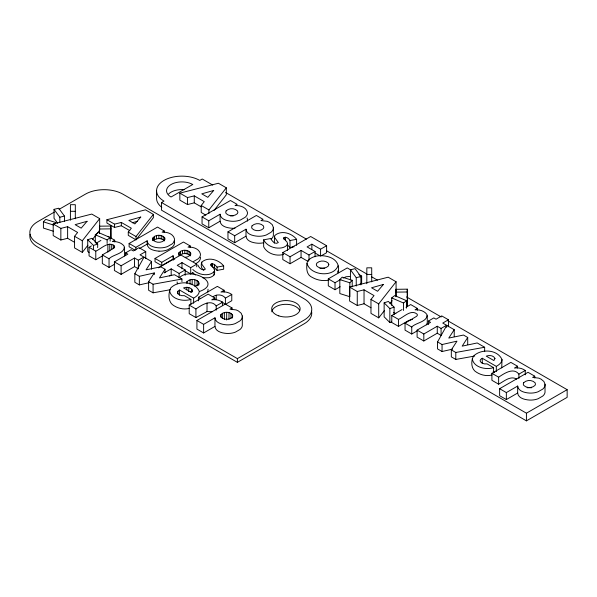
<?xml version="1.0" encoding="UTF-8"?>
<svg xmlns="http://www.w3.org/2000/svg" width="597" height="597" viewBox="0 0 597 597"><rect width="100%" height="100%" fill="white"/><g stroke="black" fill="none" stroke-linecap="round" stroke-linejoin="round"><path stroke-width="0.9" d="M114.714 241.934L114.714 240.218L112.326 241.598C116.699 241.27 121.639 242.613 124.251 246.322C125.146 253.8 112.743 254.426 109.042 258.807L102.326 254.934L102.326 263.531L109.042 267.404L114.669 264.158M417.43 310.194L417.43 308.448L415.042 309.828C419.407 309.5 424.348 310.843 426.959 314.552C427.855 322.029 415.452 322.656 411.751 327.037L405.042 323.164L405.042 330.141L411.751 334.022L417.385 330.768M192.264 290.179L191.159 292.321L183.548 287.926C186.428 286.747 190.779 287.112 192.264 290.179L192.264 291.896M491.973 374.998C486.1 376.558 479.682 374.819 474.951 371.125C470.906 367.618 471.093 360.439 473.533 356.081C481.1 348.536 497.51 349.275 502.002 359.581C501.823 362.849 498.898 364.871 496.323 366.371L482.264 358.252L480.652 359.476L480.085 360.685L480.57 361.886L482.092 363.08L484.391 363.886L487.1 363.894L493.585 367.64L493.585 372.879M501.719 367.916L502.002 359.581M207.853 292.015L208.032 289.254M338.059 265.807C333.372 277.948 310.179 275.486 307 263.426A13.522 7.806 0 0 1 309.522 259.165C314.395 255.397 321.096 255.061 326.91 256.382C335.163 258.247 340.35 263.889 338.059 272.792L337.835 270.911M203.823 270.247C201.062 268.531 200.764 264.971 201.771 262.158C208.211 256.374 218.748 259.635 223.659 265.896L223.659 269.202L217.062 270.396L214.465 267.762L212.607 267.098L212.607 263.792L211.054 264.105L210.838 265.165C214.039 267.337 215.778 271.284 214.002 274.963A9.582 5.537 0 0 1 208.92 277.724L202.823 277.829M274.284 243.136L274.71 235.576C281.15 229.8 291.687 233.054 296.597 239.322L296.597 245.427M189.264 308.388C183.383 309.94 176.973 308.201 172.242 304.507C167.921 300.567 168.354 292.672 170.824 287.851C178.391 280.306 194.794 281.045 199.286 291.351C199.114 294.62 196.189 296.642 193.615 298.142L179.548 290.023L177.943 291.246L177.376 292.455L177.861 293.657L179.384 294.851L181.682 295.657L184.391 295.664L190.876 299.41L190.876 304.567M186.451 282.784L187.003 281.545C190.04 278.702 195.51 278.762 198.473 281.687L198.935 283.068L198.48 284.448L195.062 286.426M152.75 238.8L153.198 237.449C156.16 234.494 161.742 234.494 164.615 237.576L164.944 239.076L164.414 240.263C161.436 243.039 156.093 243.024 153.198 240.151L152.75 238.8L152.75 240.457M185.234 257.262L187.331 256.956L190.331 255.225L190.861 254.038L190.533 252.538C187.659 249.456 182.078 249.456 179.115 252.412L178.667 253.762L179.115 255.113M214.002 274.963L214.554 269.978M221.009 314.447L220.554 315.798L221.002 317.149C223.905 320.022 229.248 320.037 232.226 317.261L232.755 316.074L232.427 314.574C229.554 311.5 223.965 311.492 221.009 314.447L221.009 317.029M294.12 246.748L290 247.494L290 240.509C288.829 238.606 286.336 236.479 283.993 237.524L283.776 238.591L286.948 241.882L287.493 243.397L286.941 245.083A9.582 5.537 0 0 1 281.859 247.837C275.045 249.106 266.926 246.21 263.658 239.837L270.822 238.509C271.777 241.091 275.53 245.016 278.306 242.554L274.284 237.024M426.556 324.843L427.265 322.544L427.265 315.567M149.004 282.717L139.347 284.903L134.84 282.299L134.84 273.702L144.041 257.15L151.511 261.464L151.511 269.195M452.586 349.133L442.056 351.514L437.549 348.917L437.549 341.932L446.75 325.38L454.22 329.693L454.22 336.671M151.511 261.464L146.064 269.837L160.794 266.822L165.003 269.247L159.466 277.911L174.488 274.724L181.936 279.03L181.936 281.605M454.22 329.693L448.772 338.066L463.503 335.051L467.712 337.477L462.182 346.141L477.197 342.954L484.652 347.26L484.652 351.618M170.212 289.739L153.086 292.828L148.616 290.254L148.616 281.657L154.265 272.926L139.347 276.307L134.84 273.702M474.727 356.028L455.795 359.446L451.325 356.864L451.325 349.887L456.974 341.156L442.056 344.536L437.549 341.932M53.2 223.965L60.849 228.382L67.625 226.688L77.625 232.457L74.565 236.3L74.565 247.919L82.304 252.382L82.304 240.763L99.669 218.629L91.774 214.069L53.2 223.965L53.2 235.584L60.849 240.001L67.625 238.3L74.55 242.3M82.304 252.382L87.901 245.24M92.386 239.531L99.669 230.241L99.669 218.629M106.908 219.726L114.557 224.144L121.333 222.45L131.333 228.218L128.273 232.061L128.273 235.367L136.004 239.83L136.004 236.524L153.369 214.39L145.474 209.831L106.908 219.726L106.908 223.032L114.557 227.45L121.333 225.756L129.795 230.636M136.004 239.83L153.369 217.696L153.369 214.39M208.943 213.442L208.943 209.95L226.308 187.809L218.412 183.249L179.846 193.144L179.846 200.129L187.495 204.547L194.271 202.853L201.196 206.846M213.987 210.502L226.308 194.794L226.308 187.809M349.611 287.09L357.26 291.508L364.036 289.814L374.035 295.59L370.976 299.425L370.976 313.388L378.707 317.858L378.707 303.895L396.08 281.754L388.177 277.195L349.611 287.09L349.611 301.052L357.26 305.47L364.036 303.776L370.961 307.776M378.707 317.858L384.311 310.716M389.916 303.575L392.154 300.716M205.853 215.144L201.211 212.465L201.211 205.48L204.271 201.644L194.271 195.868L187.495 197.562L179.846 193.144M53.446 231.255L43.417 228.084L43.417 221.845L45.76 219.368L55.797 222.539L54.036 224.397M352.208 280.291L349.857 282.769L349.857 296.731L339.82 293.56L339.82 279.597L342.171 277.12L352.208 280.291L352.208 286.806M164.615 240.882C161.742 237.8 156.16 237.8 153.198 240.755L153.198 237.449M190.533 252.538L190.533 255.844C187.659 252.77 182.078 252.762 179.115 255.717L179.115 252.412M95.296 242.822L95.296 234.778L98.326 232.449L110.154 237.576L110.154 241.151M107.124 243.479L107.124 239.904L110.154 237.576M391.707 305.351L391.707 297.903L394.736 295.575L406.564 300.701L406.564 308.149M403.535 310.477L403.535 303.03L406.564 300.701M196.032 263.59L198.1 262.165A13.253 7.649 0 0 0 200.42 257.27M179.637 277.62C189.309 266.635 223.502 282.739 199.779 291.381M54.29 212.114L37.551 221.778A26.298 15.179 0 0 0 37.551 243.248L237.382 358.625L304.119 320.096A26.096 15.067 0 0 0 304.119 298.784L122.915 194.167A26.544 15.321 0 0 0 85.378 194.167L59.073 209.353M447.668 320.693L567.15 389.677L567.15 397.341L526.427 420.855L161.518 210.181L161.518 202.51L163.981 201.092A25.305 14.612 0 0 1 163.981 180.421A25.305 14.612 0 0 1 199.779 180.421L202.241 179.003L212.741 185.063M102.02 256.143L95.781 259.747L89.065 255.874L89.065 247.277L91.431 245.912M96.169 243.173L100.9 240.442M89.065 247.277L95.781 251.15C101.154 248.927 108.475 240.584 114.52 246.039L114.661 247.158L113.848 248.121L102.326 254.934M135.079 250.233L129.109 246.785L129.109 243.479L157.518 227.076L164.227 230.957L164.227 232.606M125.631 255.441L125.631 252.859L131.124 249.688L133.325 250.964L139.019 247.673L145.735 251.553L145.735 258.426M129.109 243.479L135.825 247.352L147.146 240.815C147.72 246.165 154.563 247.554 159.003 247.852A13.209 7.627 0 0 0 167.6 246.531L172.182 243.897A13.253 7.649 0 0 0 174.503 239.001C173.391 233.681 166.906 231.808 162.108 232.181L164.227 230.957M138.37 268.807L134.549 266.605L121.101 274.366L114.393 270.493L114.393 261.896L127.84 254.135L125.631 252.859M139.601 248.479L147.146 244.121L147.146 240.815M202.047 216.898L230.457 200.502L237.166 204.375L235.046 205.599C239.845 205.226 246.33 207.099 247.442 212.42A13.253 7.649 0 0 1 245.121 217.315L240.539 219.95A13.209 7.627 0 0 1 231.942 221.278C227.502 220.972 220.659 219.584 220.084 214.233L208.763 220.778L202.047 216.898L202.047 223.882L208.763 227.755L220.084 221.218L220.084 214.233M114.393 261.896L121.101 265.769L134.549 258.008L138.37 260.21L143.855 257.046L140.041 254.837L145.735 251.553M155.026 258.441L161.742 262.314L173.063 255.777L173.063 259.083L161.742 265.628L155.026 261.747L155.026 258.441L183.436 242.039L190.144 245.919L190.144 247.568M190.144 245.919L188.025 247.143C192.824 246.77 199.308 248.643 200.42 253.964A13.253 7.649 0 0 1 198.1 258.859L193.518 261.493M158.489 267.822L180.779 254.956L196.734 264.173L196.734 266.844M227.964 231.86L234.681 235.74L246.001 229.203L246.001 236.181L234.681 242.718L227.964 238.845L227.964 231.86L256.374 215.465L263.083 219.338L260.964 220.562L267.202 221.308L269.508 222.36L272.232 224.636L273.359 227.39L273.359 234.367A13.253 7.649 0 0 1 271.038 239.263M164.1 272.948L171.182 268.859L179.122 273.441L185.16 269.956L185.16 275.307M196.734 264.173L190.697 267.657L181.981 262.628L177.227 265.374L185.16 269.956M169.608 276.015L171.182 275.105L171.182 268.859M185.152 270.702L190.697 273.904L192.958 272.598M198.428 300.881L198.428 297.313L217.368 286.381L224.084 290.254L224.084 292.037M212.331 311.709L207.017 311.574L195.92 317.559L189.204 313.686L189.204 305.089L208.144 294.157L214.853 298.03L214.853 299.754M308.209 261.516L301.06 257.389L290.045 263.755L282.799 259.568L282.799 252.591L310.656 236.502L326.611 245.718L326.611 252.703L321.328 255.755M224.084 290.254L220.98 292.045C224.726 291.47 228.666 292.254 231.778 294.463L231.778 300.709L225.405 304.38L221.554 301.582M189.204 305.089L195.92 308.97C201.279 305.373 210.711 298.798 216.181 305.918L216.181 310.216M214.853 298.03L211.756 299.821C215.502 299.246 219.442 300.03 222.547 302.239L222.547 305.679M282.799 252.591L290.045 256.77L301.06 250.412L309 254.994L315.044 251.501L315.044 256.74M326.611 245.718L320.574 249.203L311.858 244.173L307.104 246.919L315.044 251.501M225.405 304.38L225.405 298.142L231.778 294.463M216.181 305.918L222.547 302.239M196.92 320.477L203.629 324.35L214.957 317.813L214.957 326.41L203.629 332.947L196.92 329.074L196.92 320.477L225.323 304.074L232.039 307.955L232.039 309.671M232.039 307.955L229.92 309.179L236.158 309.925L238.457 310.977L241.188 313.253L242.307 316L242.307 324.596A13.253 7.649 0 0 1 239.987 329.492L235.412 332.126A13.209 7.627 0 0 1 226.815 333.447C222.375 333.148 215.532 331.76 214.957 326.41M340.178 286.747L335.021 289.717L328.305 285.844L328.305 278.859L347.245 267.926L350.976 270.083M328.305 278.859L335.021 282.739L340.917 279.336M360.058 276.926L361.655 276.008L358.842 274.508M360.058 283.911L361.655 282.993L361.655 276.008M30.074 234.263A26.298 15.179 0 0 0 37.551 246.979L237.382 362.349L304.119 323.82A26.096 15.067 0 0 0 311.537 311.201M412.49 319.358L408.632 320.507L398.49 326.365L391.774 322.484L391.774 315.507L402.035 309.582M405.975 307.306L410.714 304.567L417.43 308.448M391.774 315.507L398.49 319.38C403.87 317.156 411.191 308.813 417.236 314.268L417.37 315.388L416.557 316.35L405.042 323.164M428.347 324.581L428.347 321.089L433.832 317.917L436.041 319.194L441.735 315.903L448.444 319.783L448.444 326.76M446.571 327.014L446.571 325.275L441.079 328.44L441.079 335.424L437.265 333.216L423.818 340.984L417.102 337.111L417.102 330.126L430.549 322.365L428.347 321.089M417.102 330.126L423.818 333.999L437.265 326.238L441.079 328.44M448.444 319.783L442.75 323.067L446.571 325.275M516.718 379.095C510.375 375.297 503.95 381.468 498.629 384.177L491.913 380.304L491.913 373.319L510.853 362.386L517.569 366.26L517.569 368.006M491.913 373.319L498.629 377.2C503.987 373.603 513.42 367.028 518.89 374.147L518.89 378.505M517.569 366.26L514.465 368.05C518.211 367.476 522.151 368.259 525.263 370.468L525.263 374.834M518.89 374.147L525.263 370.468M499.629 388.707L506.346 392.58L517.666 386.043L517.666 393.027L506.346 399.565L499.629 395.692L499.629 388.707L528.032 372.304L534.748 376.185L534.748 377.931M534.748 376.185L532.628 377.408L538.867 378.155L541.173 379.207L543.897 381.483L545.024 384.229L545.024 391.214A13.253 7.649 0 0 1 542.703 396.102L538.121 398.744A13.209 7.627 0 0 1 529.524 400.065C525.084 399.759 518.241 398.371 517.666 393.027M161.518 202.51L526.427 413.191L567.15 389.677M213.241 296.515C216.98 294.06 222.696 294.299 225.405 298.142M343.126 278.06L346.118 276.754L349.715 276.478M88.998 252.606L87.722 251.337L87.722 239.718L91.96 238.307L97.677 244.024L97.677 247.598M87.722 239.718L93.445 245.442L97.677 244.024M391.55 321.962L389.848 322.529L384.132 316.806L384.132 302.843L388.371 301.433L394.087 307.156L394.087 314.604M384.132 302.843L389.848 308.567L394.087 307.156M132.25 222.763L137.355 221.323M57.722 223.293L54.029 218.301L54.029 209.36L58.67 208.219L64.469 216.077L64.469 221.435M54.029 209.36L59.827 217.218L64.469 216.077M350.432 280.045L350.432 269.807L355.073 268.665L360.879 276.523L360.879 284.896M350.432 269.807L356.237 277.665L360.879 276.523M190.876 299.41C183.413 301.858 170.936 299.381 169.533 290.5M493.585 367.64C486.122 370.088 473.652 367.61 472.242 358.73M328.843 280.068C323.283 281.262 317.32 280.299 312.388 277.478C306.627 275.157 306.254 268.762 307 263.426M290 240.509L296.597 239.322M212.607 263.792L214.465 264.456L217.062 267.09L223.659 265.896M148.616 281.657L153.086 284.239L181.936 279.03M451.325 349.887L455.795 352.469L484.652 347.26M319.917 268.322L324.716 268.195M230.248 215.838L233.352 215.838M527.054 387.729L531.711 387.729M99.43 233.337L99.43 226.188L110.87 226.039L110.982 238.688M99.43 226.188L99.542 229.009L110.982 228.86M395.953 296.791L395.841 289.314L407.281 289.164L407.393 305.948L407.281 289.164M407.393 291.985L395.953 292.134L395.841 289.314M70.416 211.301L75.312 211.301M366.827 274.426L371.715 274.426M159.003 251.158C154.563 250.859 147.72 249.471 147.146 244.121M188.391 291.358L191.503 291.918M339.82 279.597L349.857 282.769M43.417 221.845L53.446 225.017M391.707 297.903L403.535 303.03M393.393 312.597L395.93 313.701M95.296 234.778L107.124 239.904M225.651 192.518L306.388 239.128M326.566 250.777L366.939 274.083M371.782 276.881L377.431 280.142M406.497 296.925L441.205 316.962M315.029 252.986L319.783 255.732M370.976 299.425L378.707 303.895M493.197 371.543L494.756 372.446M201.211 205.48L208.943 209.95M128.273 232.061L136.004 236.524M108.005 236.337L114.714 240.218M198.428 297.313L200.667 298.604M74.565 236.3L82.304 240.763M195.503 274.956L192.809 272.822M287.403 244.86L290 247.494M192.809 269.516C197.003 273.53 203.181 275.56 208.92 274.419A9.582 5.537 0 0 0 213.995 271.657M174.742 259.352L173.555 257.919L173.063 255.777M197.883 265.083C198.838 267.672 202.592 271.598 205.368 269.128L201.346 263.605M214.01 271.769L214.554 273.284M247.076 217.972L247.442 219.405A13.253 7.649 0 0 1 247.307 221.136M174.137 240.875L174.503 242.307A13.253 7.649 0 0 1 172.182 247.203L167.6 249.837A13.209 7.627 0 0 1 159.003 251.158M177.122 281.881L177.354 283.747M517.666 386.043C518.241 391.393 525.084 392.781 529.524 393.08A13.209 7.627 0 0 0 538.121 391.759L542.703 389.125A13.253 7.649 0 0 0 545.024 384.229M246.001 229.203C246.576 234.546 253.419 235.934 257.859 236.24A13.209 7.627 0 0 0 266.456 234.912L271.038 232.278A13.253 7.649 0 0 0 273.359 227.39M246.001 236.181C246.576 241.531 253.419 242.919 257.859 243.218A13.209 7.627 0 0 0 263.77 242.725M220.084 221.218C220.659 226.561 227.502 227.957 231.942 228.255A13.209 7.627 0 0 0 234.987 228.196M214.957 317.813C215.532 323.164 222.375 324.552 226.815 324.85A13.209 7.627 0 0 0 235.412 323.529L239.987 320.895A13.253 7.649 0 0 0 242.315 316M173.063 259.083L173.167 260.255M526.427 413.191L526.427 420.855M506.346 392.58L506.346 399.565M498.629 377.2L498.629 384.177M496.323 366.371L496.323 371.603M482.264 358.252L482.264 363.483M467.712 337.477L467.712 344.462M455.795 352.469L455.795 359.446M446.75 325.38L446.75 327.126M442.056 344.536L442.056 351.514M437.265 326.238L437.265 333.216M423.818 333.999L423.818 340.984M411.751 327.037L411.751 334.022M398.49 319.38L398.49 326.365M396.08 281.754L396.08 295.716M389.848 308.567L389.848 322.529M371.715 281.874L371.715 267.822L366.827 267.822L366.827 283.732M364.036 289.814L364.036 303.776M357.26 291.508L357.26 305.47M356.237 277.665L356.237 286.038M335.021 282.739L335.021 289.717M320.574 249.203L320.574 256.188M311.858 244.173L311.858 249.412M309 254.994L309 260.225M301.06 250.412L301.06 257.389M290.045 256.77L290.045 263.755M287.493 243.397L287.493 250.382M285.545 237.21L285.545 240.703M283.993 237.524L283.993 239.27M263.658 239.837L263.658 246.822C266.926 253.195 275.045 256.091 281.859 254.822A9.582 5.537 0 0 0 283.568 254.3M237.382 358.625L237.382 362.349M234.681 235.74L234.681 242.718M232.427 314.574L232.427 318.014M230.979 313.306L230.979 318.462M228.994 312.522L228.994 319.395M226.673 312.261L226.673 319.992M224.345 312.522L224.345 319.395M222.353 313.306L222.353 318.462M217.062 267.09L217.062 270.396M216.241 295.202L216.241 299.664M214.465 264.456L214.465 267.762M211.793 263.822L211.793 266.299M211.054 264.105L211.054 265.755M208.763 220.778L208.763 227.755M207.017 302.977L207.017 311.574M203.629 324.35L203.629 332.947M201.771 262.158L201.771 263.807M198.935 283.068L198.935 284.851M198.473 281.687L198.473 285.254M197.1 280.523L197.1 285.873M195.92 308.97L195.92 317.559M194.831 279.665L194.831 285.911M194.271 195.868L194.271 202.853M193.615 298.142L193.615 303.298M192.174 279.478L192.174 284.829M191.764 289.194L191.764 291.776M190.697 267.657L190.697 273.904M190.04 279.792L190.04 284.254M189.085 251.27L189.085 254.576M188.771 287.53L188.771 290.112M187.495 197.562L187.495 204.547M187.107 250.486L187.107 253.792M187.003 281.545L187.003 283.329M186.794 287.269L186.794 289.851M184.779 250.225L184.779 253.531M182.451 250.486L182.451 253.792M181.981 262.628L181.981 268.874M180.466 251.27L180.466 254.576M179.548 290.023L179.548 295.179M179.122 273.441L179.122 277.903M177.943 291.246L177.943 293.821M165.003 269.247L165.003 272.687M164.615 237.576L164.615 240.054M163.168 236.3L163.168 239.606M161.742 262.314L161.742 265.628M161.19 235.517L161.19 238.83M158.862 235.255L158.862 238.561M156.571 190.756L156.571 198.42A25.305 14.612 0 0 0 161.802 207.316M156.533 235.524L156.533 238.83M154.548 236.308L154.548 239.613M154.265 272.926L154.265 274.642M153.086 284.239L153.086 292.828M139.347 276.307L139.347 284.903M138.37 260.21L138.37 267.949M135.825 247.352L135.825 249.837M134.549 258.008L134.549 266.605M124.557 247.337L124.557 255.934M121.333 222.45L121.333 225.756M121.101 265.769L121.101 274.366M114.557 224.144L114.557 227.45M114.52 246.039L114.52 247.755M113.37 245.024L113.37 248.464M111.706 244.367L111.706 249.524M110.87 226.039L110.87 237.651M109.781 244.143L109.781 251.024M109.042 258.807L109.042 267.404M107.878 244.434L107.878 252.173M99.542 229.009L99.542 233.479M95.781 251.15L95.781 259.747M93.445 245.442L93.445 249.016M75.312 218.786L75.312 204.696L70.416 204.696L70.416 220.233M67.625 226.688L67.625 238.3M60.849 228.382L60.849 240.001M59.827 217.218L59.827 222.577M168.593 193.995A15.335 8.858 0 0 1 184.279 189.674M271.769 311.798A14.209 8.201 0 0 1 284.687 304.343A14.209 8.201 0 0 1 299.657 310.388M494.973 358.409L493.876 360.551L486.264 356.155C489.137 354.976 493.488 355.342 494.973 358.409M328.82 264.613L328.365 265.993C325.328 269.023 319.604 269.023 316.656 265.866L316.328 264.329L316.88 263.098C319.925 260.247 325.395 260.307 328.357 263.232L328.82 264.613M226.136 210.875L225.688 212.226L226.136 213.569C229.032 216.45 234.375 216.457 237.352 213.681L237.882 212.495L237.554 210.995C234.681 207.92 229.099 207.913 226.136 210.875M252.053 225.838L251.606 227.188L252.053 228.532C254.949 231.412 260.292 231.42 263.27 228.651L263.799 227.464L263.471 225.964C260.598 222.882 255.016 222.875 252.053 225.838M523.718 382.677L523.27 384.028L523.718 385.378C526.614 388.251 531.957 388.266 534.934 385.49L535.464 384.304L535.136 382.804C532.263 379.729 526.681 379.722 523.718 382.677M87.058 221.293L81.177 228.151L75.14 224.659L87.058 221.293M140.758 217.054L134.885 223.905L128.84 220.42L140.758 217.054M213.696 190.473L207.823 197.331L201.779 193.838L213.696 190.473M383.461 284.418L377.588 291.276L371.543 287.784L383.461 284.418M192.727 184.495L171.033 197.017A15.335 8.858 0 0 1 171.033 184.495A15.335 8.858 0 0 1 192.727 184.495M278.821 315.895A14.209 8.201 0 0 0 300.142 308.791A14.209 8.201 0 0 0 278.821 301.679A14.209 8.201 0 0 0 278.821 315.895"/></g></svg>
